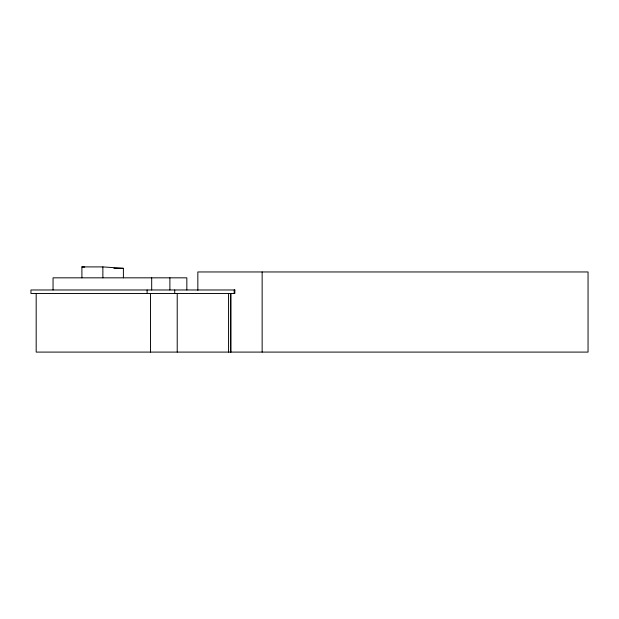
<?xml version="1.0" encoding="UTF-8"?>
<svg xmlns="http://www.w3.org/2000/svg" width="619" height="619" viewBox="0 0 619 619"><rect width="100%" height="100%" fill="white"/><g stroke="black" fill="none" stroke-linecap="round" stroke-linejoin="round"><path stroke-width="0.93" d="M81.901 277.83L81.901 266.905L102.87 266.905L123.398 268.321L123.398 277.83M113.865 268.321L123.398 268.321M81.901 266.905L84.702 267.099M262.147 271.958L262.147 352.095M234.191 289.978L234.191 293.483M230.972 293.483L230.972 352.095M230.554 293.483L230.554 352.095M228.566 293.483L228.566 352.095M197.84 290.303L197.84 271.958L588.05 271.958L588.05 352.095L36.181 352.095L36.181 293.483M186.837 289.978L186.837 277.83L53.048 277.83L53.048 289.978M177.22 293.483L177.22 352.095M174.72 289.978L174.72 293.483M169.892 277.83L169.892 289.978M151.686 277.83L151.686 289.978M150.487 293.483L150.463 352.095M147.105 289.978L147.105 293.483M102.87 266.905L102.87 277.83M234.833 289.978L30.95 289.978L30.95 293.483L234.833 293.483L234.833 289.978"/></g></svg>
